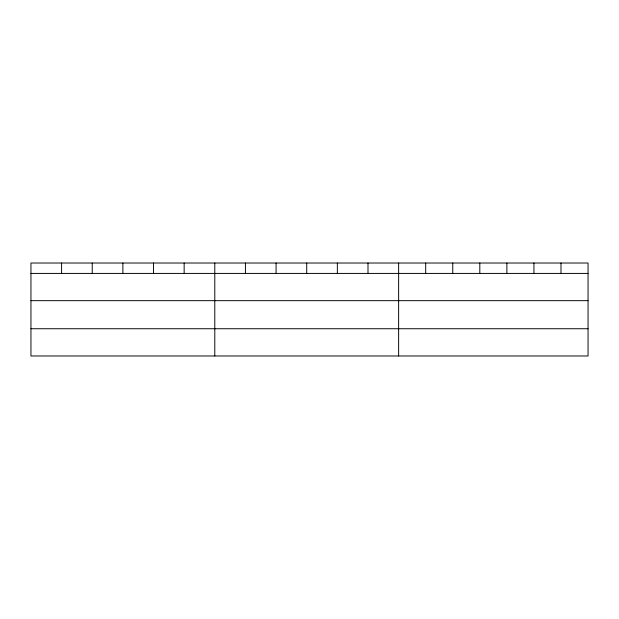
<?xml version="1.0" encoding="UTF-8"?>
<svg xmlns="http://www.w3.org/2000/svg" width="619" height="619" viewBox="0 0 619 619"><rect width="100%" height="100%" fill="white"/><g stroke="black" fill="none" stroke-linecap="round" stroke-linejoin="round"><path stroke-width="0.93" d="M588.05 300.664L588.05 263.021L30.95 263.021L30.95 355.979L588.05 355.979L588.05 300.664L30.95 300.664M30.95 273.42L588.05 273.42M30.95 328.735L588.05 328.735M560.992 263.021L560.992 273.42M533.934 263.021L533.934 273.42M506.876 263.021L506.876 273.42M479.81 263.021L479.81 273.42M452.752 263.021L452.752 273.42M425.694 263.021L425.694 273.42M398.636 263.021L398.636 355.979M367.996 263.021L367.996 273.42M337.355 263.021L337.355 273.42M306.714 263.021L306.714 273.42M276.074 263.021L276.074 273.42M245.434 263.021L245.434 273.42M214.793 263.021L214.793 355.979M184.153 263.021L184.153 273.42M153.512 263.021L153.512 273.42M122.872 263.021L122.872 273.42M92.231 263.021L92.231 273.42M61.59 263.021L61.59 273.42"/></g></svg>
